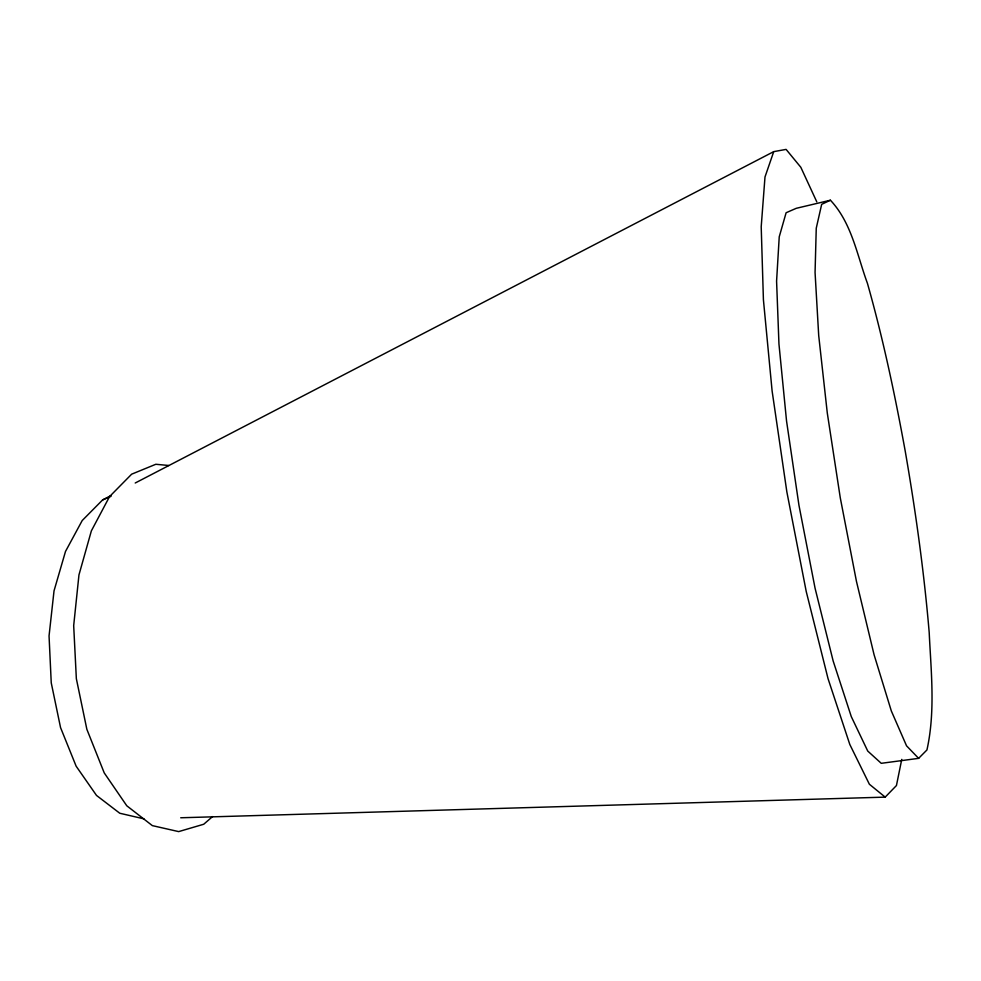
<?xml version="1.0" encoding="UTF-8"?>
<svg xmlns="http://www.w3.org/2000/svg" width="981" height="981" viewBox="0 0 981 981"><rect width="100%" height="100%" fill="white"/><g stroke="black" fill="none" stroke-linecap="round" stroke-linejoin="round"><path stroke-width="1.47" d="M901.747 759.38L896.438 785.536L885.193 797.124L180.712 817.774M816.793 201.853L800.827 167.297L786.1 149.394L773.727 151.638L764.996 176.972L761.207 226.758L763.414 299.732L772.108 390.978L786.86 491.922L806.235 591.531L828.038 678.644L849.816 744.481L869.374 784.236L885.193 797.124M110.755 495.699L102.613 499.93L82.22 520.519L65.506 551.432L54.029 590.856L49.05 635.909L51.245 682.862L60.552 727.595L76.138 766.186L96.506 795.432L119.78 813.249L143.962 818.853M918.621 758.35L926.935 749.962C935.518 711.335 931.043 671.519 929.191 632.414C924.028 571.567 915.604 511.052 905.181 450.892C894.905 394.546 883.047 338.47 867.437 283.35C857.051 255.097 851.729 222.846 830.417 200.222L796.253 208.315L786.112 212.742L779.233 236.826L776.584 281.13L778.951 344L786.554 421.094L798.975 505.387L815.076 588.244L833.151 660.961L851.287 716.608L867.744 751.066L881.245 763.316L918.621 758.35L906.542 745.818L891.312 710.918L874.071 654.719L856.45 581.353L840.288 497.858L827.29 413.013L818.706 335.551L815.064 272.497L816.253 228.217L821.673 204.33L830.417 200.222M212.57 816.584L203.729 824.248L178.677 831.606L152.349 825.622L126.782 805.781L104.231 772.893L86.855 729.3L76.346 678.668L73.685 625.62L78.958 574.915L91.38 530.831L109.541 496.607L131.65 474.179L155.832 464.271L168.793 465.497M135.219 483.008L773.727 151.638M102.613 499.93L110.988 496.374"/></g></svg>
